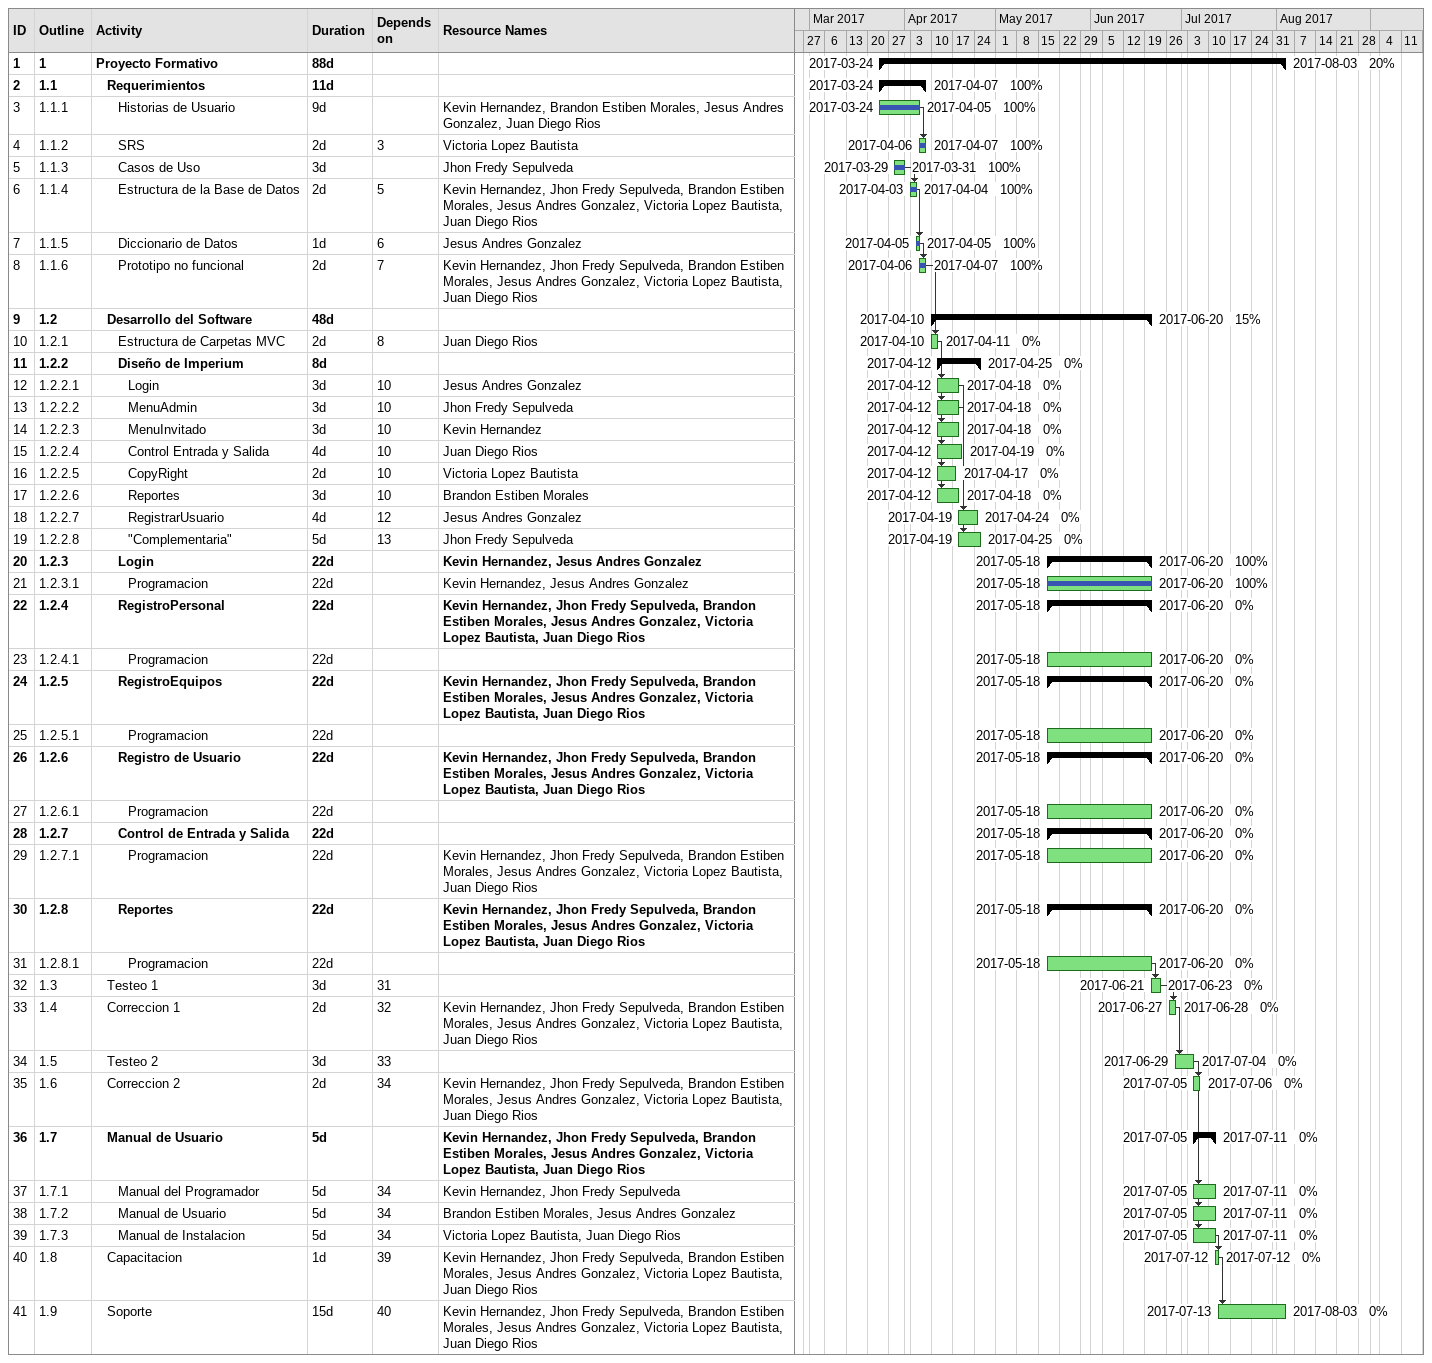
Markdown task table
| ID | WBS | Task | Duration | Start | Finish | Predecessors | Resources | % complete |
|---|---|---|---|---|---|---|---|---|
| 1 | 1 | **Proyecto Formativo** | 88d | 2017-03-24 | 2017-08-03 |  |  | 20 |
| 2 | 1.1 | **Requerimientos** | 11d | 2017-03-24 | 2017-04-07 |  |  | 100 |
| 3 | 1.1.1 | Historias de Usuario | 9d | 2017-03-24 | 2017-04-05 |  | Kevin Hernandez, Brandon Estiben Morales, Jesus Andres Gonzalez, Juan Diego Rios | 100 |
| 4 | 1.1.2 | SRS | 2d | 2017-04-06 | 2017-04-07 | 3 | Victoria Lopez Bautista | 100 |
| 5 | 1.1.3 | Casos de Uso | 3d | 2017-03-29 | 2017-03-31 |  | Jhon Fredy Sepulveda | 100 |
| 6 | 1.1.4 | Estructura de la Base de Datos | 2d | 2017-04-03 | 2017-04-04 | 5 | Kevin Hernandez, Jhon Fredy Sepulveda, Brandon Estiben Morales, Jesus Andres Gonzalez, Victoria Lopez Bautista, Juan Diego Rios | 100 |
| 7 | 1.1.5 | Diccionario de Datos | 1d | 2017-04-05 | 2017-04-05 | 6 | Jesus Andres Gonzalez | 100 |
| 8 | 1.1.6 | Prototipo no funcional | 2d | 2017-04-06 | 2017-04-07 | 7 | Kevin Hernandez, Jhon Fredy Sepulveda, Brandon Estiben Morales, Jesus Andres Gonzalez, Victoria Lopez Bautista, Juan Diego Rios | 100 |
| 9 | 1.2 | **Desarrollo del Software** | 48d | 2017-04-10 | 2017-06-20 |  |  | 15 |
| 10 | 1.2.1 | Estructura de Carpetas MVC | 2d | 2017-04-10 | 2017-04-11 | 8 | Juan Diego Rios | 0 |
| 11 | 1.2.2 | **Diseño de Imperium** | 8d | 2017-04-12 | 2017-04-25 |  |  | 0 |
| 12 | 1.2.2.1 | Login | 3d | 2017-04-12 | 2017-04-18 | 10 | Jesus Andres Gonzalez | 0 |
| 13 | 1.2.2.2 | MenuAdmin | 3d | 2017-04-12 | 2017-04-18 | 10 | Jhon Fredy Sepulveda | 0 |
| 14 | 1.2.2.3 | MenuInvitado | 3d | 2017-04-12 | 2017-04-18 | 10 | Kevin Hernandez | 0 |
| 15 | 1.2.2.4 | Control Entrada y Salida | 4d | 2017-04-12 | 2017-04-19 | 10 | Juan Diego Rios | 0 |
| 16 | 1.2.2.5 | CopyRight | 2d | 2017-04-12 | 2017-04-17 | 10 | Victoria Lopez Bautista | 0 |
| 17 | 1.2.2.6 | Reportes | 3d | 2017-04-12 | 2017-04-18 | 10 | Brandon Estiben Morales | 0 |
| 18 | 1.2.2.7 | RegistrarUsuario | 4d | 2017-04-19 | 2017-04-24 | 12 | Jesus Andres Gonzalez | 0 |
| 19 | 1.2.2.8 | "Complementaria" | 5d | 2017-04-19 | 2017-04-25 | 13 | Jhon Fredy Sepulveda | 0 |
| 20 | 1.2.3 | **Login** | 22d | 2017-05-18 | 2017-06-20 |  | Kevin Hernandez, Jesus Andres Gonzalez | 100 |
| 21 | 1.2.3.1 | Programacion | 22d | 2017-05-18 | 2017-06-20 |  | Kevin Hernandez, Jesus Andres Gonzalez | 100 |
| 22 | 1.2.4 | **RegistroPersonal** | 22d | 2017-05-18 | 2017-06-20 |  | Kevin Hernandez, Jhon Fredy Sepulveda, Brandon Estiben Morales, Jesus Andres Gonzalez, Victoria Lopez Bautista, Juan Diego Rios | 0 |
| 23 | 1.2.4.1 | Programacion | 22d | 2017-05-18 | 2017-06-20 |  |  | 0 |
| 24 | 1.2.5 | **RegistroEquipos** | 22d | 2017-05-18 | 2017-06-20 |  | Kevin Hernandez, Jhon Fredy Sepulveda, Brandon Estiben Morales, Jesus Andres Gonzalez, Victoria Lopez Bautista, Juan Diego Rios | 0 |
| 25 | 1.2.5.1 | Programacion | 22d | 2017-05-18 | 2017-06-20 |  |  | 0 |
| 26 | 1.2.6 | **Registro de Usuario** | 22d | 2017-05-18 | 2017-06-20 |  | Kevin Hernandez, Jhon Fredy Sepulveda, Brandon Estiben Morales, Jesus Andres Gonzalez, Victoria Lopez Bautista, Juan Diego Rios | 0 |
| 27 | 1.2.6.1 | Programacion | 22d | 2017-05-18 | 2017-06-20 |  |  | 0 |
| 28 | 1.2.7 | **Control de Entrada y Salida** | 22d | 2017-05-18 | 2017-06-20 |  |  | 0 |
| 29 | 1.2.7.1 | Programacion | 22d | 2017-05-18 | 2017-06-20 |  | Kevin Hernandez, Jhon Fredy Sepulveda, Brandon Estiben Morales, Jesus Andres Gonzalez, Victoria Lopez Bautista, Juan Diego Rios | 0 |
| 30 | 1.2.8 | **Reportes** | 22d | 2017-05-18 | 2017-06-20 |  | Kevin Hernandez, Jhon Fredy Sepulveda, Brandon Estiben Morales, Jesus Andres Gonzalez, Victoria Lopez Bautista, Juan Diego Rios | 0 |
| 31 | 1.2.8.1 | Programacion | 22d | 2017-05-18 | 2017-06-20 |  |  | 0 |
| 32 | 1.3 | Testeo 1 | 3d | 2017-06-21 | 2017-06-23 | 31 |  | 0 |
| 33 | 1.4 | Correccion 1 | 2d | 2017-06-27 | 2017-06-28 | 32 | Kevin Hernandez, Jhon Fredy Sepulveda, Brandon Estiben Morales, Jesus Andres Gonzalez, Victoria Lopez Bautista, Juan Diego Rios | 0 |
| 34 | 1.5 | Testeo 2 | 3d | 2017-06-29 | 2017-07-04 | 33 |  | 0 |
| 35 | 1.6 | Correccion 2 | 2d | 2017-07-05 | 2017-07-06 | 34 | Kevin Hernandez, Jhon Fredy Sepulveda, Brandon Estiben Morales, Jesus Andres Gonzalez, Victoria Lopez Bautista, Juan Diego Rios | 0 |
| 36 | 1.7 | **Manual de Usuario** | 5d | 2017-07-05 | 2017-07-11 |  | Kevin Hernandez, Jhon Fredy Sepulveda, Brandon Estiben Morales, Jesus Andres Gonzalez, Victoria Lopez Bautista, Juan Diego Rios | 0 |
| 37 | 1.7.1 | Manual del Programador | 5d | 2017-07-05 | 2017-07-11 | 34 | Kevin Hernandez, Jhon Fredy Sepulveda | 0 |
| 38 | 1.7.2 | Manual de Usuario | 5d | 2017-07-05 | 2017-07-11 | 34 | Brandon Estiben Morales, Jesus Andres Gonzalez | 0 |
| 39 | 1.7.3 | Manual de Instalacion | 5d | 2017-07-05 | 2017-07-11 | 34 | Victoria Lopez Bautista, Juan Diego Rios | 0 |
| 40 | 1.8 | Capacitacion | 1d | 2017-07-12 | 2017-07-12 | 39 | Kevin Hernandez, Jhon Fredy Sepulveda, Brandon Estiben Morales, Jesus Andres Gonzalez, Victoria Lopez Bautista, Juan Diego Rios | 0 |
| 41 | 1.9 | Soporte | 15d | 2017-07-13 | 2017-08-03 | 40 | Kevin Hernandez, Jhon Fredy Sepulveda, Brandon Estiben Morales, Jesus Andres Gonzalez, Victoria Lopez Bautista, Juan Diego Rios | 0 |
